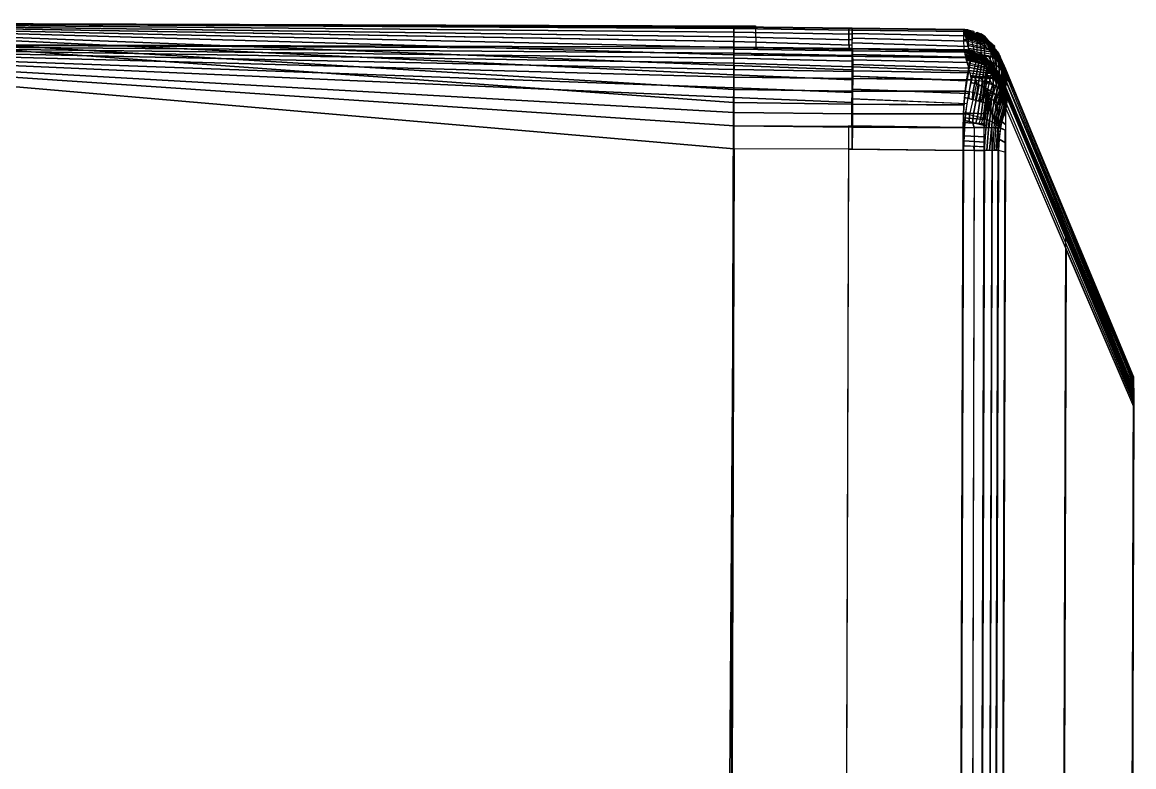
# Model space of a CAD drawing. Extents: x -208 to 220, y -49 to -19.
# Drawn here: x 212.78 to 219.99, y -25.18 to -20.35 of the extents above; entities that cross this region are included whole.
import ezdxf

# ---------------------------------------------------------------- set-up
doc = ezdxf.new("R2010")
doc.units = 0
doc.header["$MEASUREMENT"] = 0
doc.layers.add('IGES level 0', color=253, linetype='Continuous')

msp = doc.modelspace()

# ---------------------------------------------------------------- linework, layer by layer
for points in [[(210.166, -20.3531, 3.4834), (217.536, -20.3763, 3.4859), (217.5385, -20.5172, -5.413), (209.4755, -20.4919, -5.4157)], [(217.3952, -20.8746, 3.7777), (210.166, -20.3531, 3.4834), (210.1362, -29.8519, 3.6338), (217.3689, -29.2259, 3.926)], [(217.3952, -20.8746, 3.7777), (217.396, -20.7905, 3.7509), (210.166, -20.3531, 3.4834), (217.3952, -20.8746, 3.7777)], [(217.3955, -20.7905, 3.7509), (217.3958, -20.6938, 3.703), (210.166, -20.3531, 3.4834), (217.396, -20.7905, 3.7509)], [(217.3958, -20.6938, 3.703), (217.396, -20.6331, 3.6614), (210.166, -20.3531, 3.4834), (217.3958, -20.6938, 3.703)], [(217.396, -20.6331, 3.6614), (217.3966, -20.5643, 3.5998), (210.166, -20.3531, 3.4834), (217.396, -20.6331, 3.6614)], [(217.3962, -20.5642, 3.5998), (217.3964, -20.5165, 3.5447), (210.166, -20.3531, 3.4834), (217.3962, -20.5642, 3.5998)], [(217.3964, -20.5165, 3.5447), (217.3965, -20.4777, 3.4883), (210.166, -20.3531, 3.4834), (217.3964, -20.5165, 3.5447)], [(217.3965, -20.4777, 3.4883), (217.3981, -20.4481, 3.4344), (210.166, -20.3531, 3.4834), (217.3879, -20.4776, 3.4883)], [(217.3967, -20.4481, 3.4344), (217.3968, -20.4175, 3.3608), (210.166, -20.3531, 3.4834), (217.3967, -20.4481, 3.4344)], [(217.3968, -20.4175, 3.3608), (217.3969, -20.3945, 3.2751), (210.166, -20.3531, 3.4834), (217.3968, -20.4175, 3.3608)], [(217.3969, -20.3945, 3.2752), (217.3969, -20.3842, 3.1987), (210.166, -20.3531, 3.4834), (217.3969, -20.3945, 3.2751)], [(217.3969, -20.3842, 3.1987), (217.397, -20.3825, 3.1407), (210.166, -20.3531, 3.4834), (217.3969, -20.3842, 3.1987)], [(218.165, -20.4312, 3.3668), (218.1645, -20.4037, 3.2688), (217.3969, -20.3945, 3.2751), (217.3968, -20.4175, 3.3608)], [(218.164, -20.3934, 3.1923), (218.1636, -20.3917, 3.1343), (217.397, -20.3825, 3.1407), (217.3969, -20.3842, 3.1987)], [(218.1645, -20.4037, 3.2688), (218.164, -20.3934, 3.1923), (217.3969, -20.3842, 3.1987), (217.3969, -20.3945, 3.2751)], [(218.8989, -20.4419, 3.3653), (218.8906, -20.4129, 3.264), (218.1635, -20.4037, 3.2686), (218.1634, -20.4268, 3.3543)], [(218.8874, -20.4022, 3.187), (218.8865, -20.4004, 3.1278), (218.1636, -20.3917, 3.1342), (218.1635, -20.3934, 3.1922)], [(218.8906, -20.4129, 3.264), (218.8874, -20.4022, 3.187), (218.1635, -20.3934, 3.1922), (218.1635, -20.4037, 3.2686)], [(219.0232, -20.4431, 3.1556), (218.8865, -20.4004, 3.1278), (219.0229, -20.4429, 3.1291), (219.0232, -20.4431, 3.1556)], [(218.8865, -20.4004, 3.1278), (218.9006, -20.4048, 3.1279), (218.8964, -20.4007, 3.1284), (218.8865, -20.4004, 3.1278)], [(218.9172, -20.4027, 3.1284), (218.8865, -20.4004, 3.1278), (218.8876, -20.4652, -0.9629), (218.9183, -20.4674, -0.9629)], [(218.8871, -20.4016, 3.1671), (218.8868, -20.4011, 3.1505), (219.0238, -20.4444, 3.1791), (219.0246, -20.4463, 3.1975)], [(218.8884, -20.4057, 3.2119), (218.8874, -20.4022, 3.187), (219.0255, -20.4483, 3.2159), (219.0269, -20.4516, 3.2356)], [(218.8906, -20.4129, 3.264), (218.8896, -20.4096, 3.24), (219.0283, -20.4552, 3.2537), (219.0297, -20.4591, 3.2719)], [(218.8935, -20.4228, 3.3061), (218.8915, -20.4158, 3.2762), (219.0317, -20.464, 3.2904), (219.0337, -20.47, 3.3112)], [(218.9006, -20.4048, 3.1279), (218.9087, -20.4073, 3.128), (218.9075, -20.4015, 3.1284), (218.8964, -20.4007, 3.1284)], [(218.9087, -20.4073, 3.128), (218.917, -20.4098, 3.1281), (218.9172, -20.4027, 3.1284), (218.9075, -20.4015, 3.1284)], [(218.9385, -20.471, -0.9628), (218.9183, -20.4674, -0.9629), (218.9172, -20.4027, 3.1284), (218.9542, -20.4106, 3.1286)], [(218.1653, -20.5299, 3.5437), (218.1653, -20.5018, 3.5051), (217.3965, -20.4777, 3.4883), (217.3964, -20.5165, 3.5447)], [(218.1653, -20.5018, 3.5051), (218.1652, -20.4669, 3.4469), (217.3967, -20.4481, 3.4344), (217.3965, -20.4777, 3.4883)], [(218.1652, -20.4669, 3.4469), (218.165, -20.4312, 3.3668), (217.3968, -20.4175, 3.3608), (217.3967, -20.4481, 3.4344)], [(218.9249, -20.5399, 3.5385), (218.9171, -20.5104, 3.4982), (218.1632, -20.4869, 3.4818), (218.163, -20.5258, 3.5382)], [(218.9171, -20.5104, 3.4982), (218.9081, -20.4759, 3.4407), (218.1633, -20.4573, 3.4279), (218.1632, -20.4869, 3.4818)], [(218.9079, -20.4758, 3.4408), (218.8989, -20.4419, 3.3653), (218.1634, -20.4268, 3.3543), (218.1633, -20.4573, 3.4279)], [(218.9184, -20.4674, -0.9629), (218.8877, -20.4652, -0.9629), (218.8889, -20.5299, -5.0536), (218.9195, -20.5322, -5.0541)], [(218.8956, -20.4306, 3.3255), (218.8941, -20.4249, 3.306), (219.0339, -20.4701, 3.3112), (219.0362, -20.4762, 3.3295)], [(218.9317, -20.4427, 3.3595), (218.8956, -20.4306, 3.3255), (218.9152, -20.4423, 3.3624), (218.9317, -20.4427, 3.3595)], [(218.8989, -20.4419, 3.3653), (218.8956, -20.4306, 3.3255), (218.9152, -20.4423, 3.3624), (218.8989, -20.4419, 3.3653)], [(218.9002, -20.4472, 3.3786), (218.8989, -20.4423, 3.3662), (219.0363, -20.4762, 3.3294), (219.0387, -20.4821, 3.3449)], [(219.0409, -20.4881, 3.36), (219.0384, -20.482, 3.3449), (218.9002, -20.4472, 3.3786), (218.9022, -20.4544, 3.396)], [(219.0442, -20.4974, 3.3809), (219.0407, -20.4881, 3.36), (218.9022, -20.4544, 3.396), (218.9045, -20.4629, 3.4153)], [(218.9079, -20.4758, 3.4408), (218.9045, -20.4629, 3.4153), (219.0442, -20.4974, 3.3809), (219.0492, -20.5108, 3.4077)], [(219.053, -20.521, 3.426), (219.0492, -20.5108, 3.4077), (218.9079, -20.4758, 3.4408), (218.9118, -20.4904, 3.4664)], [(218.9566, -20.5401, -5.054), (218.9195, -20.5322, -5.0541), (218.9184, -20.4674, -0.9629), (218.9385, -20.471, -0.9628)], [(218.9761, -20.4506, 3.3491), (218.9582, -20.457, 3.3503), (218.9214, -20.4479, 3.3602), (218.9317, -20.4427, 3.3595)], [(218.9463, -20.447, 3.3269), (218.928, -20.441, 3.3264), (218.9761, -20.4506, 3.3491), (218.9875, -20.454, 3.3459)], [(218.9659, -20.4534, 3.3275), (218.9463, -20.447, 3.3269), (218.9875, -20.454, 3.3459), (219.0001, -20.4585, 3.3422)], [(218.987, -20.4641, 3.3426), (219.0001, -20.4585, 3.3422), (218.9875, -20.454, 3.3459), (218.9732, -20.4607, 3.3463)], [(218.9942, -20.4904, -0.9625), (218.9748, -20.482, -0.9626), (218.9736, -20.4172, 3.1287), (218.9995, -20.4289, 3.1289)], [(219.0018, -20.5584, -5.0537), (218.976, -20.5467, -5.0539), (218.9749, -20.482, -0.9626), (218.9943, -20.4904, -0.9625)], [(219.0205, -20.4676, 3.3353), (219.0023, -20.4652, 3.3285), (218.9868, -20.4601, 3.3281), (219.0113, -20.4632, 3.3385)], [(219.0229, -20.4428, 3.1285), (218.9995, -20.4289, 3.1289), (218.9942, -20.4904, -0.9625), (219.0241, -20.5076, -0.9621)], [(219.0113, -20.4632, 3.3385), (219.0205, -20.4676, 3.3353), (219.0123, -20.4703, 3.3358), (218.9999, -20.4673, 3.3391)], [(219.0205, -20.4676, 3.3353), (219.0362, -20.4762, 3.3295), (219.0023, -20.4652, 3.3285), (219.0205, -20.4676, 3.3353)], [(219.0123, -20.4703, 3.3358), (219.0205, -20.4676, 3.3353), (219.0362, -20.4762, 3.3295), (219.0123, -20.4703, 3.3358)], [(219.1145, -20.5545, 3.1478), (219.1138, -20.5531, 3.1309), (219.0229, -20.4429, 3.1291), (219.0232, -20.4431, 3.1556)], [(219.066, -20.543, -0.9615), (219.0241, -20.5076, -0.9622), (219.0229, -20.4429, 3.1291), (219.0552, -20.4814, 3.1193)], [(219.0238, -20.4444, 3.1791), (219.0232, -20.4431, 3.1556), (219.1145, -20.5545, 3.1478), (219.1154, -20.5563, 3.1693)], [(219.1165, -20.5584, 3.1952), (219.1154, -20.5563, 3.1693), (219.0238, -20.4444, 3.1791), (219.0255, -20.4483, 3.2159)], [(219.0267, -20.4515, 3.2356), (219.0255, -20.4483, 3.2159), (219.1165, -20.5584, 3.1952), (219.117, -20.5594, 3.2077)], [(219.119, -20.5639, 3.2235), (219.117, -20.5594, 3.2077), (219.0267, -20.4515, 3.2356), (219.0283, -20.4552, 3.2537)], [(219.0297, -20.4591, 3.2719), (219.0281, -20.4549, 3.2537), (219.119, -20.5639, 3.2235), (219.1206, -20.5675, 3.2364)], [(219.1224, -20.5715, 3.2508), (219.1206, -20.5675, 3.2364), (219.0297, -20.4591, 3.2719), (219.0316, -20.4639, 3.2905)], [(219.0339, -20.4701, 3.3112), (219.0316, -20.4639, 3.2905), (219.1224, -20.5715, 3.2508), (219.1238, -20.5748, 3.2624)], [(219.1257, -20.5788, 3.2758), (219.1238, -20.5748, 3.2624), (219.0339, -20.4701, 3.3112), (219.0362, -20.4762, 3.3295)], [(219.1279, -20.5841, 3.2873), (219.1255, -20.5786, 3.2759), (219.0363, -20.4762, 3.3294), (219.0387, -20.4821, 3.3449)], [(219.1302, -20.5893, 3.2976), (219.1279, -20.5841, 3.2873), (219.0387, -20.4821, 3.3449), (219.0409, -20.4881, 3.36)], [(219.0906, -20.5103, 3.1302), (219.0552, -20.4814, 3.1193), (219.066, -20.543, -0.9616), (219.0918, -20.5751, -0.9611)], [(209.3098, -29.695, -5.5701), (217.3411, -29.7202, -5.5674), (217.3975, -21.1745, -5.7027), (209.4755, -20.4919, -5.4157)], [(217.3975, -21.1745, -5.7027), (217.3991, -21.0245, -5.689), (209.4755, -20.4919, -5.4157), (217.3975, -21.1745, -5.7027)], [(217.3979, -21.0245, -5.689), (217.3982, -20.9396, -5.6649), (209.4755, -20.4919, -5.4157), (217.3979, -21.0245, -5.689)], [(217.3982, -20.9396, -5.6649), (217.3985, -20.8414, -5.6201), (209.4755, -20.4919, -5.4157), (217.3982, -20.9396, -5.6649)], [(217.3985, -20.8414, -5.6201), (217.3987, -20.7794, -5.5804), (209.4755, -20.4919, -5.4157), (217.3985, -20.8414, -5.6201)], [(217.3987, -20.7794, -5.5804), (217.3989, -20.7087, -5.5211), (209.4755, -20.4919, -5.4157), (217.3987, -20.7794, -5.5804)], [(217.3989, -20.7087, -5.5211), (217.399, -20.6592, -5.4674), (209.4755, -20.4919, -5.4157), (217.3989, -20.7087, -5.5211)], [(217.3996, -20.6592, -5.4674), (217.3991, -20.6186, -5.4124), (209.4755, -20.4919, -5.4157), (217.399, -20.6592, -5.4674)], [(217.3991, -20.6186, -5.4124), (217.3992, -20.5874, -5.3595), (209.4755, -20.4919, -5.4157), (217.3991, -20.6186, -5.4124)], [(217.3992, -20.5873, -5.3594), (217.3993, -20.5545, -5.2868), (209.4755, -20.4919, -5.4157), (217.3992, -20.5874, -5.3595)], [(217.3993, -20.5545, -5.2868), (217.3993, -20.5287, -5.2019), (209.4755, -20.4919, -5.4157), (217.3993, -20.5545, -5.2868)], [(217.3993, -20.5287, -5.2019), (217.3993, -20.516, -5.1258), (209.4755, -20.4919, -5.4157), (217.3993, -20.516, -5.1258)], [(218.1652, -20.5735, 3.5935), (218.1653, -20.5299, 3.5437), (217.3964, -20.5165, 3.5447), (217.3962, -20.5642, 3.5998)], [(217.3992, -20.5873, -5.3594), (217.3993, -20.5545, -5.2868), (218.1675, -20.5683, -5.2919), (218.1678, -20.6065, -5.3708)], [(217.3993, -20.516, -5.1258), (217.3993, -20.5125, -5.0679), (218.1659, -20.5215, -5.0608), (218.1664, -20.525, -5.1188)], [(217.3993, -20.5287, -5.2019), (217.3993, -20.516, -5.1258), (218.1664, -20.525, -5.1188), (218.167, -20.5377, -5.1948)], [(217.3993, -20.5545, -5.2868), (217.3993, -20.5287, -5.2019), (218.167, -20.5377, -5.1948), (218.1675, -20.5683, -5.2919)], [(218.934, -20.5828, 3.5872), (218.9249, -20.5399, 3.5385), (218.163, -20.5258, 3.5382), (218.1628, -20.5735, 3.5933)], [(218.1659, -20.525, -5.1186), (218.1659, -20.5215, -5.0607), (218.8889, -20.5299, -5.0536), (218.8898, -20.5336, -5.1128)], [(218.1659, -20.5377, -5.1947), (218.1659, -20.525, -5.1186), (218.8898, -20.5336, -5.1128), (218.8931, -20.5468, -5.1894)], [(218.1659, -20.5635, -5.2796), (218.1659, -20.5377, -5.1947), (218.8931, -20.5468, -5.1894), (218.9014, -20.579, -5.2896)], [(219.0256, -20.5735, -5.08), (219.0253, -20.5724, -5.0535), (218.8889, -20.5299, -5.0536), (219.0256, -20.5735, -5.08)], [(218.8889, -20.5299, -5.0536), (218.8988, -20.5303, -5.0542), (218.903, -20.5343, -5.0536), (218.8889, -20.5299, -5.0536)], [(219.027, -20.5781, -5.1217), (219.0262, -20.5755, -5.1034), (218.8892, -20.5314, -5.0763), (218.8895, -20.5324, -5.0928)], [(219.0293, -20.5846, -5.1596), (219.0279, -20.5806, -5.1401), (218.8898, -20.5336, -5.1128), (218.8908, -20.5379, -5.1375)], [(219.0322, -20.5931, -5.1957), (219.0307, -20.5887, -5.1776), (218.8921, -20.5427, -5.1655), (218.8931, -20.5468, -5.1894)], [(219.0361, -20.6053, -5.2346), (219.0341, -20.5987, -5.2141), (218.8939, -20.55, -5.2014), (218.8959, -20.558, -5.2311)], [(218.8988, -20.5303, -5.0542), (218.9099, -20.5311, -5.0542), (218.911, -20.5368, -5.0536), (218.903, -20.5343, -5.0536)], [(218.9099, -20.5311, -5.0542), (218.9195, -20.5322, -5.0541), (218.9193, -20.5394, -5.0536), (218.911, -20.5368, -5.0536)], [(218.9153, -20.5037, 3.4881), (218.9118, -20.4904, 3.4664), (219.053, -20.521, 3.4261), (219.0572, -20.5325, 3.445)], [(218.9153, -20.5037, 3.4881), (219.0572, -20.5325, 3.445), (219.0622, -20.546, 3.4655), (218.9207, -20.5237, 3.5172)], [(219.0622, -20.546, 3.4655), (219.0672, -20.5595, 3.484), (218.9249, -20.5399, 3.5385), (218.9207, -20.5237, 3.5172)], [(219.072, -20.5725, 3.5005), (219.0737, -20.5772, 3.5062), (218.9306, -20.5614, 3.5641), (218.929, -20.5555, 3.5573)], [(219.0241, -20.5076, -0.9623), (218.9943, -20.4904, -0.9625), (219.0018, -20.5584, -5.0537), (219.0253, -20.5724, -5.0529)], [(219.0575, -20.6106, -5.0424), (219.0253, -20.5724, -5.0535), (219.0241, -20.5076, -0.9622), (219.066, -20.543, -0.9617)], [(219.134, -20.5982, 3.3152), (219.1302, -20.5893, 3.2976), (219.0407, -20.4881, 3.36), (219.0442, -20.4974, 3.3809)], [(219.0492, -20.5108, 3.4077), (219.0442, -20.4974, 3.3809), (219.134, -20.5982, 3.3152), (219.137, -20.6051, 3.3288)], [(219.1398, -20.6114, 3.3413), (219.137, -20.6051, 3.3288), (219.0492, -20.5108, 3.4077), (219.053, -20.5209, 3.426)], [(219.1446, -20.6226, 3.3575), (219.1398, -20.6114, 3.3413), (219.053, -20.5209, 3.426), (219.0572, -20.5325, 3.445)], [(219.0918, -20.5751, -0.9611), (219.066, -20.543, -0.9616), (219.0575, -20.6106, -5.0424), (219.093, -20.6399, -5.0524)], [(219.1537, -20.6435, 3.3856), (219.1495, -20.6338, 3.3725), (219.0627, -20.5461, 3.4653), (219.0674, -20.5595, 3.4839)], [(219.115, -20.6179, -0.9604), (219.9911, -22.6919, -0.9273), (219.9904, -22.6539, 1.4683), (219.1138, -20.5531, 3.1309)], [(219.9904, -22.6539, 1.4683), (219.9904, -22.6575, 1.5074), (219.117, -20.5594, 3.2077), (219.1138, -20.5531, 3.1309)], [(219.9904, -22.6575, 1.5074), (219.9903, -22.667, 1.5345), (219.1255, -20.5786, 3.2759), (219.117, -20.5594, 3.2077)], [(218.1647, -20.663, 3.6704), (218.1652, -20.5735, 3.5935), (217.3966, -20.5643, 3.5998), (217.396, -20.6331, 3.6614)], [(217.399, -20.6592, -5.4674), (217.3991, -20.6186, -5.4124), (218.1679, -20.6433, -5.4279), (218.1679, -20.6726, -5.4656)], [(217.3991, -20.6186, -5.4124), (217.3992, -20.5873, -5.3594), (218.1678, -20.6065, -5.3709), (218.1679, -20.6433, -5.4279)], [(218.9164, -20.6703, 3.6628), (218.934, -20.5828, 3.5872), (218.1632, -20.5735, 3.5933), (218.1626, -20.6423, 3.6549)], [(218.1656, -20.6682, -5.4602), (218.1657, -20.6277, -5.4051), (218.9197, -20.6516, -5.4204), (218.9275, -20.6824, -5.4596)], [(218.1657, -20.6277, -5.4051), (218.1658, -20.5963, -5.3522), (218.9107, -20.6153, -5.364), (218.9197, -20.6516, -5.4204)], [(218.1658, -20.5963, -5.3522), (218.1659, -20.5635, -5.2796), (218.9014, -20.579, -5.2896), (218.9105, -20.6152, -5.364)], [(219.0387, -20.6121, -5.2527), (219.0364, -20.6054, -5.2346), (218.8965, -20.5601, -5.2309), (218.8981, -20.5663, -5.2503)], [(218.8976, -20.8001, 3.7348), (218.9234, -20.8044, 3.7347), (218.9682, -20.6087, 3.6081), (218.932, -20.5987, 3.6031)], [(218.9342, -20.5796, -5.2838), (218.9177, -20.5793, -5.2867), (218.8981, -20.5663, -5.2503), (218.9342, -20.5796, -5.2838)], [(218.9014, -20.579, -5.2896), (218.9177, -20.5793, -5.2867), (218.8981, -20.5663, -5.2503), (218.9014, -20.579, -5.2896)], [(219.0412, -20.6184, -5.2679), (219.0388, -20.6121, -5.2526), (218.9013, -20.5794, -5.2906), (218.9027, -20.5846, -5.3028)], [(218.9047, -20.5924, -5.32), (218.9027, -20.5846, -5.3028), (219.0409, -20.6184, -5.2679), (219.0434, -20.625, -5.2828)], [(218.907, -20.6016, -5.339), (218.9047, -20.5924, -5.32), (219.0432, -20.6249, -5.2828), (219.0467, -20.6349, -5.3034)], [(219.0517, -20.6491, -5.3298), (219.0467, -20.6349, -5.3034), (218.907, -20.6016, -5.339), (218.9105, -20.6152, -5.364)], [(218.9144, -20.6306, -5.3891), (218.9105, -20.6152, -5.364), (219.0517, -20.6491, -5.3298), (219.0555, -20.6599, -5.3478)], [(219.0598, -20.672, -5.3664), (219.0555, -20.6599, -5.3478), (218.9144, -20.6306, -5.3891), (218.9179, -20.6446, -5.4104)], [(218.9682, -20.6087, 3.6081), (218.9865, -20.6154, 3.609), (218.9477, -20.8096, 3.7324), (218.9234, -20.8044, 3.7347)], [(218.9342, -20.5796, -5.2838), (218.9239, -20.5847, -5.2843), (218.9607, -20.5935, -5.2742), (218.9786, -20.5871, -5.2732)], [(218.99, -20.5904, -5.2699), (218.9786, -20.5871, -5.2732), (218.9304, -20.5769, -5.2508), (218.9487, -20.5828, -5.2511)], [(218.9306, -20.5614, 3.5641), (219.0737, -20.5772, 3.5062), (218.9321, -20.5672, 3.5706), (218.9306, -20.5614, 3.5641)], [(218.9684, -20.5849, 3.5852), (218.9341, -20.5827, 3.5871), (218.932, -20.5987, 3.6031), (218.9682, -20.6087, 3.6081)], [(218.9341, -20.5827, 3.5871), (218.9321, -20.5672, 3.5706), (218.9501, -20.5645, 3.5661), (218.9684, -20.5849, 3.5852)], [(218.9865, -20.6154, 3.609), (219.0047, -20.6231, 3.6087), (218.9741, -20.8164, 3.7271), (218.9477, -20.8096, 3.7324)], [(219.0025, -20.5948, -5.2659), (218.99, -20.5904, -5.2699), (218.9487, -20.5828, -5.2511), (218.9684, -20.5892, -5.2515)], [(218.9501, -20.5645, 3.5661), (218.9867, -20.5621, 3.554), (219.0112, -20.5926, 3.578), (218.9684, -20.5849, 3.5852)], [(219.0112, -20.5926, 3.578), (218.9684, -20.5849, 3.5852), (218.9682, -20.6087, 3.6081), (219.0047, -20.6231, 3.6087)], [(219.0047, -20.6231, 3.6087), (219.0227, -20.6319, 3.6073), (218.9975, -20.8234, 3.7198), (218.9741, -20.8164, 3.7271)], [(218.9756, -20.5971, -5.2701), (218.99, -20.5904, -5.2699), (219.0025, -20.5948, -5.2659), (218.9895, -20.6004, -5.2662)], [(218.9867, -20.5621, 3.554), (219.023, -20.5644, 3.5377), (219.0407, -20.6039, 3.5672), (219.0112, -20.5926, 3.578)], [(219.0138, -20.5994, -5.2621), (218.9893, -20.596, -5.2518), (219.0048, -20.601, -5.2521), (219.023, -20.6036, -5.2588)], [(219.0227, -20.6319, 3.6073), (219.0373, -20.6399, 3.6052), (219.0128, -20.8287, 3.7135), (218.9975, -20.8234, 3.7198)], [(219.0024, -20.6035, -5.2627), (219.0148, -20.6064, -5.2593), (219.023, -20.6036, -5.2588), (219.0138, -20.5994, -5.2621)], [(219.0047, -20.6231, 3.6087), (219.0112, -20.5926, 3.578), (219.0811, -20.6194, 3.5523), (219.0737, -20.6642, 3.5955)], [(219.0112, -20.5926, 3.578), (219.0407, -20.6039, 3.5672), (219.0227, -20.6319, 3.6073), (219.0047, -20.6231, 3.6087)], [(219.023, -20.6036, -5.2588), (219.0048, -20.601, -5.2521), (219.0387, -20.6121, -5.2527), (219.023, -20.6036, -5.2588)], [(219.0148, -20.6064, -5.2593), (219.0387, -20.6121, -5.2527), (219.023, -20.6036, -5.2588), (219.0148, -20.6064, -5.2593)], [(219.023, -20.5644, 3.5377), (219.0472, -20.5689, 3.5241), (219.0702, -20.6152, 3.5564), (219.0407, -20.6039, 3.5672)], [(219.0256, -20.5735, -5.08), (219.0253, -20.5724, -5.0535), (219.1162, -20.6826, -5.0517), (219.1169, -20.6846, -5.0686)], [(219.1178, -20.687, -5.09), (219.1169, -20.6846, -5.0686), (219.0256, -20.5735, -5.08), (219.0262, -20.5755, -5.1034)], [(219.0279, -20.5806, -5.1401), (219.0262, -20.5755, -5.1034), (219.1178, -20.687, -5.09), (219.1189, -20.69, -5.1159)], [(219.1194, -20.6914, -5.1283), (219.1189, -20.69, -5.1159), (219.0279, -20.5806, -5.1401), (219.0292, -20.5844, -5.1597)], [(219.0307, -20.5887, -5.1776), (219.0292, -20.5844, -5.1597), (219.1194, -20.6914, -5.1283), (219.1214, -20.6963, -5.1439)], [(219.123, -20.7004, -5.1567), (219.1214, -20.6963, -5.1439), (219.0305, -20.5884, -5.1777), (219.0322, -20.5931, -5.1957)], [(219.034, -20.5986, -5.2141), (219.0322, -20.5931, -5.1957), (219.123, -20.7004, -5.1567), (219.1248, -20.7049, -5.171)], [(219.1263, -20.7085, -5.1825), (219.1248, -20.7049, -5.171), (219.034, -20.5986, -5.2141), (219.0364, -20.6054, -5.2346)], [(219.0387, -20.6121, -5.2527), (219.0364, -20.6054, -5.2346), (219.1263, -20.7085, -5.1825), (219.1281, -20.7129, -5.1958)], [(219.0412, -20.6184, -5.2679), (219.0388, -20.6121, -5.2526), (219.128, -20.7127, -5.1959), (219.1304, -20.7186, -5.2071)], [(219.0434, -20.625, -5.2828), (219.0412, -20.6184, -5.2679), (219.1304, -20.7186, -5.2071), (219.1327, -20.7242, -5.2172)], [(219.0467, -20.6349, -5.3034), (219.0432, -20.6249, -5.2828), (219.1327, -20.7242, -5.2172), (219.1365, -20.7335, -5.2345)], [(219.0472, -20.5689, 3.5241), (219.0737, -20.5772, 3.5062), (219.0811, -20.6194, 3.5523), (219.0702, -20.6152, 3.5564)], [(219.1573, -20.6519, 3.3976), (219.1588, -20.6555, 3.4016), (219.0737, -20.5772, 3.5062), (219.072, -20.5725, 3.5005)], [(219.0734, -20.6639, 3.5957), (219.0811, -20.6193, 3.5522), (219.1032, -20.6329, 3.5393), (219.0978, -20.6845, 3.5848)], [(219.1032, -20.6329, 3.5393), (219.0889, -20.5839, 3.4941), (219.0737, -20.5772, 3.5062), (219.0811, -20.6193, 3.5522)], [(219.1032, -20.6329, 3.5393), (219.1223, -20.6476, 3.5251), (219.1055, -20.5934, 3.479), (219.0892, -20.5841, 3.4939)], [(219.1223, -20.6477, 3.5252), (219.1366, -20.6612, 3.512), (219.1204, -20.6042, 3.4633), (219.1055, -20.5934, 3.479)], [(219.1162, -20.6826, -5.0517), (219.9918, -22.7298, -3.3229), (219.9911, -22.6919, -0.9273), (219.115, -20.6179, -0.9604)], [(219.1366, -20.6612, 3.512), (219.1459, -20.6718, 3.5019), (219.1323, -20.6156, 3.4483), (219.1204, -20.6042, 3.4633)], [(219.9903, -22.667, 1.5345), (219.9903, -22.6725, 1.5439), (219.1415, -20.6153, 3.3491), (219.1258, -20.5792, 3.2774)], [(219.1323, -20.6156, 3.4483), (219.1425, -20.6272, 3.4338), (219.1545, -20.6837, 3.4903), (219.1459, -20.6718, 3.5019)], [(219.1418, -20.6159, 3.3486), (219.1588, -20.6555, 3.4016), (219.9905, -22.6831, 1.5558), (219.9903, -22.6725, 1.5439)], [(219.1424, -20.627, 3.4336), (219.151, -20.6398, 3.419), (219.1617, -20.6947, 3.4797), (219.1545, -20.6837, 3.4903)], [(218.1637, -20.7997, 3.7446), (218.1643, -20.7259, 3.7099), (217.3958, -20.6938, 3.703), (217.3955, -20.7905, 3.7509)], [(218.1643, -20.7259, 3.7099), (218.1647, -20.663, 3.6704), (217.396, -20.6331, 3.6614), (217.3958, -20.6938, 3.703)], [(217.3989, -20.7087, -5.5211), (217.399, -20.6592, -5.4674), (218.1679, -20.6726, -5.4656), (218.1678, -20.7177, -5.514)], [(218.8976, -20.8001, 3.7348), (218.9064, -20.7321, 3.7019), (218.1624, -20.7031, 3.6965), (218.1621, -20.7997, 3.7444)], [(218.906, -20.7341, 3.7031), (218.9164, -20.6703, 3.6628), (218.1626, -20.6423, 3.6549), (218.1624, -20.7031, 3.6965)], [(218.1655, -20.7177, -5.5138), (218.1656, -20.6682, -5.4602), (218.9275, -20.6824, -5.4596), (218.9366, -20.7268, -5.507)], [(218.9232, -20.6655, -5.4389), (219.0648, -20.6862, -5.3864), (219.0598, -20.672, -5.3664), (218.9179, -20.6446, -5.4104)], [(218.9232, -20.6655, -5.4389), (218.9275, -20.6824, -5.4596), (219.0697, -20.7002, -5.4045), (219.0648, -20.6862, -5.3864)], [(218.9316, -20.6985, -5.478), (218.9332, -20.7047, -5.4846), (219.0762, -20.7187, -5.4261), (219.0745, -20.7138, -5.4205)], [(219.0373, -20.6399, 3.6052), (219.0475, -20.6461, 3.6032), (219.0241, -20.8329, 3.7081), (219.0128, -20.8287, 3.7135)], [(219.074, -20.6644, 3.5954), (219.0978, -20.6845, 3.5848), (219.0503, -20.844, 3.6923), (219.0352, -20.8357, 3.7015)], [(219.0407, -20.7007, 3.6338), (219.0598, -20.7108, 3.6333), (219.0526, -20.7402, 3.6531), (219.0361, -20.7374, 3.6545)], [(219.0435, -20.6778, 3.621), (219.0674, -20.6832, 3.6122), (219.0598, -20.7108, 3.6333), (219.0407, -20.7007, 3.6338)], [(219.0452, -20.6642, 3.6133), (219.0705, -20.6729, 3.6035), (219.0674, -20.6832, 3.6122), (219.0435, -20.6778, 3.621)], [(219.0705, -20.6729, 3.6035), (219.0734, -20.6639, 3.5957), (219.0475, -20.6461, 3.6032), (219.0452, -20.6642, 3.6133)], [(219.1395, -20.7409, -5.2479), (219.1365, -20.7335, -5.2345), (219.0467, -20.6349, -5.3034), (219.0517, -20.6491, -5.3298)], [(219.0978, -20.6845, 3.5848), (219.1154, -20.7025, 3.5737), (219.0693, -20.8534, 3.6774), (219.0503, -20.844, 3.6923)], [(219.0555, -20.6599, -5.3477), (219.0517, -20.6491, -5.3298), (219.1395, -20.7409, -5.2479), (219.1423, -20.7475, -5.2602)], [(219.0598, -20.672, -5.3664), (219.0555, -20.6599, -5.3477), (219.1423, -20.7475, -5.2602), (219.1471, -20.7593, -5.276)], [(219.0734, -20.6639, 3.5957), (219.0563, -20.725, 3.6429), (219.0591, -20.7302, 3.6361), (219.0734, -20.6639, 3.5957)], [(219.0699, -20.7003, -5.4044), (219.0652, -20.6863, -5.3862), (219.152, -20.771, -5.2907), (219.1562, -20.7811, -5.3034)], [(219.1154, -20.7025, 3.5737), (219.1313, -20.722, 3.5603), (219.0842, -20.862, 3.663), (219.0693, -20.8534, 3.6774)], [(219.1032, -20.6331, 3.5394), (219.1223, -20.6476, 3.5251), (219.1154, -20.7025, 3.5737), (219.0978, -20.6845, 3.5848)], [(219.1223, -20.6476, 3.5251), (219.1366, -20.6612, 3.512), (219.1313, -20.722, 3.5603), (219.1154, -20.7025, 3.5737)], [(219.1162, -20.6826, -5.0517), (219.1194, -20.6914, -5.1283), (219.9918, -22.7346, -3.3619), (219.9918, -22.7298, -3.3229)], [(219.1194, -20.6914, -5.1283), (219.128, -20.7127, -5.1959), (219.9918, -22.745, -3.3888), (219.9918, -22.7346, -3.3619)], [(219.1366, -20.6612, 3.512), (219.1459, -20.6718, 3.5019), (219.1402, -20.735, 3.5507), (219.1313, -20.722, 3.5603)], [(219.1459, -20.6718, 3.5019), (219.1545, -20.6837, 3.4903), (219.1479, -20.7482, 3.5404), (219.1402, -20.735, 3.5507)], [(219.1545, -20.6837, 3.4903), (219.1617, -20.6947, 3.4797), (219.1539, -20.7603, 3.5304), (219.1479, -20.7482, 3.5404)], [(219.151, -20.6398, 3.419), (219.1555, -20.6481, 3.4096), (219.166, -20.7029, 3.4718), (219.1617, -20.6947, 3.4797)], [(219.1617, -20.6947, 3.4797), (219.166, -20.7028, 3.4719), (219.1571, -20.7674, 3.5238), (219.1539, -20.7603, 3.5304)], [(219.1555, -20.6481, 3.4096), (219.1588, -20.6555, 3.4017), (219.1698, -20.7111, 3.4639), (219.166, -20.7028, 3.4719)], [(219.166, -20.7028, 3.4719), (219.1698, -20.7111, 3.4639), (219.1584, -20.7712, 3.5211), (219.1571, -20.7674, 3.5238)], [(219.9902, -22.7038, 1.5725), (219.9901, -22.7269, 1.5819), (219.1699, -20.7109, 3.4637), (219.1673, -20.6832, 3.4335)], [(217.3987, -20.7794, -5.5804), (217.3992, -20.7087, -5.5211), (218.1678, -20.7177, -5.514), (218.1674, -20.8096, -5.588)], [(218.1653, -20.7884, -5.5732), (218.1658, -20.7177, -5.5138), (218.9366, -20.7268, -5.507), (218.9191, -20.8166, -5.5798)], [(218.9346, -20.7432, -5.5224), (218.9708, -20.7534, -5.527), (218.9261, -20.9529, -5.6474), (218.9003, -20.9486, -5.6476)], [(218.9261, -20.9529, -5.6474), (218.9504, -20.9581, -5.6449), (218.9891, -20.76, -5.5277), (218.9708, -20.7534, -5.527)], [(218.9332, -20.7047, -5.4846), (218.9347, -20.7107, -5.4909), (219.0762, -20.7187, -5.4261), (218.9332, -20.7047, -5.4846)], [(218.9708, -20.7534, -5.527), (218.9346, -20.7432, -5.5224), (218.9367, -20.7267, -5.5069), (218.9711, -20.7288, -5.5049)], [(218.9711, -20.7288, -5.5049), (218.9527, -20.7078, -5.4865), (218.9347, -20.7107, -5.4909), (218.9367, -20.7267, -5.5069)], [(218.9504, -20.9581, -5.6449), (218.9768, -20.9647, -5.6393), (219.0074, -20.7678, -5.5272), (218.9891, -20.76, -5.5277)], [(218.9711, -20.7288, -5.5049), (219.0139, -20.7363, -5.4974), (218.9893, -20.705, -5.4744), (218.9527, -20.7078, -5.4865)], [(219.0074, -20.7678, -5.5272), (218.9708, -20.7534, -5.527), (218.9711, -20.7288, -5.5049), (219.0139, -20.7363, -5.4974)], [(218.9768, -20.9647, -5.6393), (219.0002, -20.9715, -5.6318), (219.0254, -20.7765, -5.5255), (219.0074, -20.7678, -5.5272)], [(219.0139, -20.7363, -5.4974), (219.0433, -20.7472, -5.4862), (219.0256, -20.7069, -5.458), (218.9893, -20.705, -5.4744)], [(219.0002, -20.9715, -5.6318), (219.0155, -20.9766, -5.6254), (219.0399, -20.7844, -5.5231), (219.0254, -20.7765, -5.5255)], [(219.0763, -20.8084, -5.5127), (219.0837, -20.7623, -5.4709), (219.0139, -20.7363, -5.4974), (219.0074, -20.7678, -5.5272)], [(219.0074, -20.7678, -5.5272), (219.0254, -20.7765, -5.5255), (219.0433, -20.7472, -5.4862), (219.0139, -20.7363, -5.4974)], [(219.0361, -20.7374, 3.6545), (219.0526, -20.7402, 3.6531), (219.035, -20.8373, 3.7021), (219.0241, -20.8329, 3.7081)], [(219.0433, -20.7472, -5.4862), (219.0728, -20.7582, -5.475), (219.0497, -20.7109, -5.4443), (219.0256, -20.7069, -5.458)], [(219.0728, -20.7582, -5.475), (219.0837, -20.7623, -5.4709), (219.0763, -20.7187, -5.4261), (219.0497, -20.7109, -5.4443)], [(219.0745, -20.7138, -5.4205), (219.0762, -20.7187, -5.4261), (219.1613, -20.7936, -5.319), (219.1598, -20.7899, -5.3152)], [(219.1004, -20.8284, -5.5012), (219.1058, -20.7754, -5.4574), (219.0837, -20.7621, -5.4708), (219.076, -20.8082, -5.5128)], [(219.0837, -20.7621, -5.4708), (219.0763, -20.7187, -5.4261), (219.0914, -20.725, -5.4138), (219.1058, -20.7754, -5.4574)], [(219.1313, -20.722, 3.5603), (219.1402, -20.735, 3.5507), (219.0971, -20.8704, 3.648), (219.0842, -20.862, 3.663)], [(219.0917, -20.7251, -5.4136), (219.1081, -20.7339, -5.3984), (219.1249, -20.7896, -5.4428), (219.1058, -20.7754, -5.4574)], [(219.1402, -20.735, 3.5507), (219.1479, -20.7482, 3.5404), (219.1089, -20.8794, 3.6312), (219.0971, -20.8704, 3.648)], [(219.1004, -20.8284, -5.5012), (219.118, -20.846, -5.4896), (219.1249, -20.7896, -5.4428), (219.1058, -20.7755, -5.4575)], [(219.1081, -20.7339, -5.3984), (219.1229, -20.7443, -5.3824), (219.1391, -20.8028, -5.4293), (219.1248, -20.7897, -5.4429)], [(219.1479, -20.7482, 3.5404), (219.1539, -20.7603, 3.5304), (219.1168, -20.8861, 3.6163), (219.1089, -20.8794, 3.6312)], [(219.1229, -20.7443, -5.3824), (219.1348, -20.7552, -5.367), (219.1484, -20.813, -5.4188), (219.1391, -20.8028, -5.4293)], [(219.1282, -20.7133, -5.1974), (219.144, -20.7517, -5.2679), (219.9918, -22.7508, -3.398), (219.9918, -22.745, -3.3888)], [(219.5517, -21.7163, 2.6068), (219.1585, -20.7714, 3.5209), (219.1286, -29.4825, 3.667), (219.5301, -28.5787, 2.7154)], [(219.1484, -20.813, -5.4188), (219.157, -20.8246, -5.4068), (219.145, -20.7663, -5.3521), (219.1348, -20.7552, -5.367)], [(219.9918, -22.7508, -3.398), (219.992, -22.7617, -3.4095), (219.1613, -20.7936, -5.319), (219.1442, -20.7524, -5.2673)], [(219.157, -20.8246, -5.4068), (219.1642, -20.8352, -5.3959), (219.1535, -20.7784, -5.3369), (219.145, -20.7661, -5.352)], [(219.1482, -20.7796, 3.5436), (219.1524, -20.7866, 3.5352), (219.1584, -20.7712, 3.5211), (219.1539, -20.7603, 3.5304)], [(219.1585, -20.7714, 3.5209), (219.1659, -20.7464, 3.4983), (219.1633, -20.7455, 3.4966), (219.1584, -20.7712, 3.5211)], [(219.9901, -22.7443, 1.5857), (219.99, -22.7697, 1.5877), (219.1584, -20.7712, 3.5211), (219.1658, -20.7464, 3.4983)], [(219.1702, -20.7117, 3.463), (219.1659, -20.7464, 3.4983), (219.9901, -22.7443, 1.5857), (219.9901, -22.7269, 1.5819)], [(218.1629, -20.8838, 3.7713), (218.1637, -20.7997, 3.7446), (217.3955, -20.7905, 3.7509), (217.3952, -20.8746, 3.7777)], [(217.3982, -20.9396, -5.6649), (217.3985, -20.8414, -5.6201), (218.167, -20.8737, -5.6255), (218.1664, -20.9486, -5.6579)], [(217.3985, -20.8414, -5.6201), (217.3987, -20.7794, -5.5804), (218.1674, -20.8096, -5.588), (218.167, -20.8737, -5.6255)], [(218.8896, -20.8904, 3.7646), (218.8976, -20.8001, 3.7348), (218.1621, -20.7997, 3.7444), (218.1618, -20.8838, 3.7712)], [(218.1651, -20.8505, -5.6129), (218.1653, -20.7884, -5.5732), (218.9191, -20.8166, -5.5798), (218.9087, -20.8817, -5.6181)], [(219.0239, -20.9475, 3.7331), (219.03, -20.877, 3.716), (218.8934, -20.8412, 3.7502), (218.8867, -20.9413, 3.7752)], [(218.9213, -20.8485, 3.7432), (218.9234, -20.8044, 3.7347), (218.8975, -20.8001, 3.7348), (218.8934, -20.8412, 3.7502)], [(218.9213, -20.8485, 3.7432), (218.9445, -20.8546, 3.7374), (218.9477, -20.8096, 3.7324), (218.9234, -20.8044, 3.7347)], [(218.9445, -20.8546, 3.7374), (218.9641, -20.8597, 3.7325), (218.9741, -20.8164, 3.7271), (218.9477, -20.8096, 3.7324)], [(218.9641, -20.8597, 3.7325), (218.9836, -20.8648, 3.7276), (218.9975, -20.8234, 3.7198), (218.9741, -20.8164, 3.7271)], [(218.9988, -20.8689, 3.7238), (219.0113, -20.8721, 3.7207), (219.0241, -20.8329, 3.7081), (219.0128, -20.8287, 3.7135)], [(219.0113, -20.8721, 3.7207), (219.03, -20.877, 3.716), (219.035, -20.8373, 3.7021), (219.0241, -20.8329, 3.7081)], [(219.0155, -20.9766, -5.6254), (219.0268, -20.9806, -5.6198), (219.0501, -20.7905, -5.5209), (219.0399, -20.7844, -5.5231)], [(219.0209, -21.036, 3.7417), (219.036, -21.0366, 3.7308), (219.0503, -20.844, 3.6923), (219.035, -20.8373, 3.7021)], [(219.036, -21.0366, 3.7308), (219.0528, -21.0369, 3.7164), (219.0693, -20.8534, 3.6774), (219.0503, -20.844, 3.6923)], [(219.0379, -20.9832, -5.6131), (219.053, -20.9912, -5.6036), (219.1004, -20.8284, -5.5012), (219.0767, -20.8087, -5.5125)], [(219.0387, -20.8835, -5.5692), (219.0553, -20.8862, -5.5678), (219.0624, -20.8562, -5.549), (219.0433, -20.8461, -5.5498)], [(219.0433, -20.8461, -5.5498), (219.0624, -20.8562, -5.549), (219.0701, -20.8279, -5.5287), (219.0462, -20.8228, -5.5376)], [(219.0462, -20.8228, -5.5376), (219.0701, -20.8279, -5.5287), (219.0732, -20.8173, -5.5203), (219.0479, -20.809, -5.5305)], [(219.0479, -20.809, -5.5305), (219.0501, -20.7905, -5.5209), (219.076, -20.8082, -5.5128), (219.0732, -20.8173, -5.5203)], [(219.053, -20.9912, -5.6036), (219.072, -21.0001, -5.5885), (219.118, -20.846, -5.4896), (219.1004, -20.8284, -5.5012)], [(219.076, -20.8082, -5.5128), (219.0618, -20.8756, -5.5511), (219.059, -20.8706, -5.558), (219.076, -20.8082, -5.5128)], [(219.072, -21.0001, -5.5885), (219.0869, -21.0082, -5.5738), (219.1339, -20.8651, -5.4756), (219.118, -20.846, -5.4896)], [(219.118, -20.846, -5.4896), (219.1339, -20.8651, -5.4756), (219.1391, -20.8028, -5.4293), (219.1249, -20.7896, -5.4428)], [(219.1342, -20.847, 3.5784), (219.1309, -20.8608, 3.5862), (219.1266, -20.8527, 3.5935), (219.132, -20.8344, 3.581)], [(219.1393, -20.8273, 3.5663), (219.1342, -20.847, 3.5784), (219.132, -20.8344, 3.581), (219.1373, -20.8166, 3.5689)], [(219.1339, -20.8651, -5.4756), (219.1428, -20.8777, -5.4655), (219.1484, -20.813, -5.4188), (219.1391, -20.8028, -5.4293)], [(219.1524, -20.7866, 3.5352), (219.1445, -20.81, 3.5541), (219.1426, -20.7987, 3.5566), (219.1482, -20.7796, 3.5436)], [(219.1428, -20.8777, -5.4655), (219.1505, -20.8906, -5.4548), (219.157, -20.8246, -5.4068), (219.1484, -20.813, -5.4188)], [(219.1505, -20.8906, -5.4548), (219.1565, -20.9024, -5.4445), (219.1642, -20.8352, -5.3959), (219.157, -20.8246, -5.4068)], [(219.1642, -20.8352, -5.3959), (219.1686, -20.8432, -5.3877), (219.158, -20.7865, -5.3273), (219.1535, -20.7784, -5.3369)], [(219.1565, -20.9024, -5.4445), (219.1596, -20.9093, -5.4376), (219.1685, -20.8431, -5.3878), (219.1642, -20.8352, -5.3959)], [(219.1685, -20.8431, -5.3878), (219.1723, -20.8512, -5.3795), (219.1613, -20.7936, -5.3191), (219.158, -20.7865, -5.3273)], [(219.1596, -20.9093, -5.4376), (219.161, -20.913, -5.4348), (219.1723, -20.8511, -5.3795), (219.1685, -20.8431, -5.3878)], [(219.1699, -20.8223, -5.35), (219.1724, -20.851, -5.3794), (219.9916, -22.8064, -3.4342), (219.9917, -22.783, -3.4256)], [(218.1613, -21.0266, 3.7897), (218.1629, -20.8838, 3.7713), (217.3952, -20.8746, 3.7777), (217.3947, -21.0241, 3.7961)], [(218.8847, -21.0353, 3.7837), (218.8896, -20.8896, 3.7644), (218.1618, -20.8838, 3.7712), (218.1613, -21.0266, 3.7897)], [(218.1648, -20.9486, -5.6577), (218.1651, -20.8505, -5.6129), (218.909, -20.8796, -5.6169), (218.9003, -20.9486, -5.6476)], [(219.0268, -20.9806, -5.6198), (219.0377, -20.9848, -5.6137), (219.0553, -20.8862, -5.5678), (219.0387, -20.8835, -5.5692)], [(219.0528, -21.0369, 3.7164), (219.0714, -21.0373, 3.6971), (219.0842, -20.862, 3.663), (219.0693, -20.8534, 3.6774)], [(219.0842, -20.862, 3.663), (219.0971, -20.8704, 3.648), (219.0844, -21.0376, 3.6763), (219.0714, -21.0373, 3.6971)], [(219.0844, -21.0376, 3.6763), (219.0962, -21.038, 3.6574), (219.1089, -20.8794, 3.6312), (219.0971, -20.8704, 3.648)], [(219.0869, -21.0082, -5.5738), (219.0998, -21.0162, -5.5585), (219.1428, -20.8777, -5.4655), (219.1339, -20.8651, -5.4756)], [(219.0998, -21.0162, -5.5585), (219.1116, -21.0246, -5.5415), (219.1505, -20.8906, -5.4548), (219.1428, -20.8777, -5.4655)], [(219.1035, -20.9472, 3.6424), (219.1176, -20.9426, 3.6183), (219.1209, -20.9159, 3.6102), (219.1057, -20.9195, 3.6378)], [(219.1057, -20.9195, 3.6378), (219.1209, -20.9159, 3.6102), (219.1245, -20.8935, 3.6017), (219.1089, -20.8794, 3.6312)], [(219.1116, -21.0246, -5.5415), (219.1194, -21.0308, -5.5263), (219.1565, -20.9024, -5.4445), (219.1505, -20.8906, -5.4548)], [(219.1279, -20.8751, 3.5934), (219.1245, -20.8935, 3.6017), (219.1168, -20.8861, 3.6163), (219.1225, -20.8666, 3.603)], [(219.5321, -28.6911, -4.3822), (219.1312, -29.6246, -5.3049), (219.161, -20.9132, -5.4346), (219.5537, -21.8286, -4.4908)], [(219.161, -20.9132, -5.4346), (219.1351, -20.9979, -5.4936), (219.1607, -21.019, -5.433), (219.1596, -20.9093, -5.4376)], [(219.1565, -20.9024, -5.4445), (219.161, -20.913, -5.4348), (219.155, -20.9288, -5.4484), (219.1508, -20.9221, -5.457)], [(219.161, -20.913, -5.4348), (219.1658, -20.8866, -5.4112), (219.1684, -20.8875, -5.4128), (219.161, -20.9132, -5.4346)], [(219.1684, -20.8875, -5.4128), (219.161, -20.913, -5.4348), (219.9915, -22.8492, -3.4387), (219.9915, -22.8239, -3.4374)], [(219.9916, -22.8064, -3.4342), (219.9915, -22.8239, -3.4374), (219.1684, -20.8875, -5.4128), (219.1727, -20.8517, -5.3786)], [(217.3979, -21.0245, -5.689), (217.3982, -20.9396, -5.6649), (218.1664, -20.9486, -5.6579), (218.1656, -21.0335, -5.6819)], [(218.1645, -21.0335, -5.6818), (218.1648, -20.9486, -5.6577), (218.9003, -20.9486, -5.6476), (218.8923, -21.0398, -5.6746)], [(219.0212, -21.0129, 3.7408), (219.022, -20.9836, 3.7383), (218.8855, -20.9736, 3.7797), (218.8847, -21.0043, 3.7825)], [(219.0227, -20.9836, 3.7381), (219.0239, -20.9475, 3.7331), (218.8867, -20.9413, 3.7752), (218.8855, -20.9736, 3.7797)], [(218.8894, -21.0911, -5.6835), (218.8961, -20.9902, -5.6617), (219.0327, -21.025, -5.6263), (219.0266, -21.0959, -5.6412)], [(218.8961, -20.9902, -5.6617), (218.9002, -20.9486, -5.6476), (218.9261, -20.9529, -5.6474), (218.924, -20.9973, -5.6545)], [(218.9261, -20.9529, -5.6474), (218.9504, -20.9581, -5.6449), (218.9472, -21.0032, -5.6485), (218.924, -20.9973, -5.6545)], [(218.9504, -20.9581, -5.6449), (218.9768, -20.9647, -5.6393), (218.9668, -21.0082, -5.6434), (218.9472, -21.0032, -5.6485)], [(218.9768, -20.9647, -5.6393), (219.0002, -20.9715, -5.6318), (218.9863, -21.0131, -5.6384), (218.9668, -21.0082, -5.6434)], [(219.0155, -20.9766, -5.6254), (219.0268, -20.9806, -5.6198), (219.014, -21.0202, -5.6312), (219.0015, -21.017, -5.6344)], [(219.0268, -20.9806, -5.6198), (219.0377, -20.9848, -5.6137), (219.0327, -21.025, -5.6263), (219.014, -21.0202, -5.6312)], [(219.0377, -20.9848, -5.6137), (219.053, -20.9912, -5.6036), (219.0387, -21.1849, -5.6361), (219.0236, -21.1847, -5.647)], [(219.053, -20.9912, -5.6036), (219.072, -21.0001, -5.5885), (219.0555, -21.1848, -5.6217), (219.0387, -21.1849, -5.6361)], [(219.0986, -21.0077, 3.6524), (219.1129, -21.0033, 3.6297), (219.1137, -20.9877, 3.6277), (219.0998, -20.9931, 3.65)], [(219.0998, -20.9931, 3.65), (219.1137, -20.9877, 3.6277), (219.1151, -20.9673, 3.6242), (219.1013, -20.9749, 3.647)], [(219.1013, -20.9749, 3.647), (219.1151, -20.9673, 3.6242), (219.1176, -20.9426, 3.6183), (219.1035, -20.9472, 3.6424)], [(219.1346, -20.9781, -5.4927), (219.1292, -20.9967, -5.5046), (219.1336, -21.0046, -5.4971), (219.1368, -20.9906, -5.4897)], [(219.1399, -20.9599, -5.4811), (219.1346, -20.9781, -5.4927), (219.1368, -20.9906, -5.4897), (219.1419, -20.9705, -5.4782)], [(219.1508, -20.9221, -5.457), (219.1452, -20.9416, -5.4694), (219.1471, -20.9528, -5.4666), (219.155, -20.9288, -5.4484)], [(217.3947, -21.0241, 3.7961), (218.1395, -21.0266, 3.7899), (218.1137, -29.2219, 3.9196), (217.3689, -29.2259, 3.926)], [(217.3975, -21.1745, -5.7027), (217.3979, -21.0245, -5.689), (218.1656, -21.0335, -5.6819), (218.1641, -21.1768, -5.6957)], [(218.1138, -29.2154, 3.9195), (218.8586, -29.2178, 3.9133), (218.8843, -21.0353, 3.7837), (218.1395, -21.0264, 3.7899)], [(218.1641, -21.1768, -5.6957), (218.1645, -21.0335, -5.6818), (218.8924, -21.0391, -5.6744), (218.8874, -21.1853, -5.689)], [(218.8843, -21.0353, 3.7837), (218.9556, -21.0357, 3.7727), (218.9359, -29.2184, 3.8895), (218.8586, -29.2175, 3.9133)], [(218.9556, -21.0357, 3.7727), (218.9482, -21.0083, 3.7631), (218.8847, -21.0043, 3.7825), (218.8847, -21.0353, 3.7837)], [(218.9359, -29.2184, 3.8895), (218.9951, -29.2189, 3.8713), (219.0209, -21.0364, 3.7417), (218.9556, -21.0357, 3.7727)], [(219.0209, -21.0364, 3.7417), (219.0212, -21.0129, 3.7408), (218.9482, -21.0083, 3.7631), (218.9556, -21.0357, 3.7727)], [(219.0209, -21.0364, 3.7417), (219.0714, -21.0373, 3.6971), (219.0455, -29.2198, 3.8268), (218.9952, -29.2189, 3.8713)], [(219.0455, -29.2198, 3.8268), (219.0864, -29.2209, 3.7614), (219.1121, -21.0384, 3.6318), (219.0714, -21.0373, 3.6971)], [(219.072, -21.0001, -5.5885), (219.0869, -21.0082, -5.5738), (219.0741, -21.1845, -5.6024), (219.0555, -21.1848, -5.6217)], [(219.0741, -21.1845, -5.6024), (219.087, -21.1842, -5.5816), (219.0998, -21.0162, -5.5585), (219.0869, -21.0082, -5.5738)], [(219.0864, -29.221, 3.7614), (219.1286, -29.4825, 3.667), (219.1575, -21.0537, 3.5256), (219.1121, -21.0384, 3.6318)], [(219.0998, -21.0162, -5.5585), (219.1116, -21.0246, -5.5415), (219.0988, -21.184, -5.5626), (219.087, -21.1842, -5.5816)], [(219.0962, -21.038, 3.6574), (219.1121, -21.0384, 3.6318), (219.1124, -21.0193, 3.631), (219.0975, -21.0221, 3.6548)], [(219.0975, -21.0221, 3.6548), (219.1124, -21.0193, 3.631), (219.1129, -21.0033, 3.6297), (219.0986, -21.0077, 3.6524)], [(219.1083, -21.0649, -5.5468), (219.1236, -21.0604, -5.5193), (219.1202, -21.0874, -5.5265), (219.1061, -21.0928, -5.5505)], [(219.1116, -21.0246, -5.5415), (219.1271, -21.0378, -5.5115), (219.1236, -21.0604, -5.5193), (219.1083, -21.0649, -5.5468)], [(219.127, -21.0386, -5.5116), (219.1178, -21.1123, -5.5317), (219.1603, -21.1364, -5.4313), (219.1606, -21.0555, -5.4325)], [(219.1251, -21.0109, -5.5137), (219.1194, -21.0308, -5.5263), (219.1271, -21.0378, -5.5115), (219.1306, -21.0191, -5.5038)], [(219.1352, -20.9976, -5.4934), (219.127, -21.0386, -5.5116), (219.1606, -21.0555, -5.4325), (219.1607, -21.019, -5.433)], [(218.8874, -21.1542, -5.6888), (218.8882, -21.1235, -5.687), (219.0247, -21.1322, -5.6453), (219.0239, -21.1615, -5.6469)], [(218.8882, -21.1235, -5.687), (218.8894, -21.0911, -5.6835), (219.0266, -21.0959, -5.6412), (219.0254, -21.1322, -5.6451)], [(219.1024, -21.1389, -5.5566), (219.1164, -21.1328, -5.5345), (219.1156, -21.1484, -5.536), (219.1013, -21.1535, -5.5586)], [(219.1039, -21.1206, -5.5542), (219.1178, -21.1123, -5.5317), (219.1164, -21.1328, -5.5345), (219.1024, -21.1389, -5.5566)], [(219.1061, -21.0928, -5.5505), (219.1202, -21.0874, -5.5265), (219.1178, -21.1123, -5.5317), (219.1039, -21.1206, -5.5542)], [(219.1179, -21.1113, -5.5314), (219.1148, -21.1836, -5.537), (219.1601, -21.1955, -5.4304), (219.1603, -21.1364, -5.4313)], [(217.3717, -29.3763, -5.5728), (218.1165, -29.3721, -5.5662), (218.1422, -21.1768, -5.6959), (217.3975, -21.1745, -5.7027)], [(218.1422, -21.1766, -5.6959), (218.887, -21.1853, -5.6891), (218.8613, -29.3678, -5.5595), (218.1165, -29.3656, -5.5663)], [(218.8613, -29.3675, -5.5596), (218.9386, -29.3677, -5.5357), (218.9584, -21.1854, -5.678), (218.887, -21.1853, -5.6891)], [(218.8874, -21.1853, -5.689), (218.8874, -21.1542, -5.6888), (218.9509, -21.1576, -5.6693), (218.9584, -21.1854, -5.678)], [(218.9584, -21.1854, -5.678), (219.0236, -21.1851, -5.647), (218.9978, -29.3676, -5.5175), (218.9386, -29.3677, -5.5357)], [(218.9584, -21.1854, -5.678), (218.9509, -21.1576, -5.6693), (219.0239, -21.1615, -5.6469), (219.0236, -21.1851, -5.647)], [(218.9979, -29.3676, -5.5175), (219.0482, -29.367, -5.473), (219.0741, -21.1845, -5.6024), (219.0236, -21.1851, -5.647)], [(219.0741, -21.1845, -5.6024), (219.1148, -21.1836, -5.537), (219.0891, -29.3661, -5.4075), (219.0482, -29.367, -5.473)], [(219.1148, -21.1836, -5.537), (219.1601, -21.1955, -5.4304), (219.1312, -29.6246, -5.3049), (219.0891, -29.3661, -5.4075)], [(219.1001, -21.168, -5.5605), (219.115, -21.1645, -5.5369), (219.1148, -21.1836, -5.537), (219.0988, -21.184, -5.5626)], [(219.1013, -21.1535, -5.5586), (219.1156, -21.1484, -5.536), (219.115, -21.1645, -5.5369), (219.1001, -21.168, -5.5605)], [(219.975, -27.5506, 1.6535), (219.5301, -28.5787, 2.7154), (219.5517, -21.7163, 2.6068), (219.99, -22.7697, 1.5877)], [(219.5321, -28.6911, -4.3822), (219.9764, -27.6404, -3.3628), (219.9915, -22.8492, -3.4387), (219.5537, -21.8286, -4.4908)], [(219.9746, -27.6803, 1.5479), (219.9746, -27.6728, 1.596), (219.9904, -22.6575, 1.5074), (219.9904, -22.6539, 1.4683)], [(219.9753, -27.7182, -0.8478), (219.9746, -27.6803, 1.5479), (219.9904, -22.6539, 1.4683), (219.9911, -22.6918, -0.9273)], [(219.9904, -22.6575, 1.5074), (219.9903, -22.667, 1.5345), (219.9749, -27.6484, 1.6345), (219.9746, -27.6728, 1.596)], [(219.9749, -27.6484, 1.6345), (219.9748, -27.6168, 1.6549), (219.9903, -22.6725, 1.5439), (219.9904, -22.6672, 1.5344)], [(219.976, -27.7562, -3.2434), (219.9918, -22.7298, -3.3229), (219.9911, -22.6919, -0.9273), (219.9753, -27.7182, -0.8478)], [(219.99, -22.7697, 1.5877), (219.9901, -22.7269, 1.5819), (219.975, -27.5506, 1.6535), (219.9749, -27.5609, 1.6636)], [(219.9918, -22.7298, -3.3229), (219.9918, -22.7346, -3.3619), (219.976, -27.7502, -3.2917), (219.976, -27.7562, -3.2434)], [(219.976, -27.7502, -3.2917), (219.9763, -27.727, -3.3309), (219.9918, -22.745, -3.3888), (219.9918, -22.7346, -3.3619)], [(219.9919, -22.7452, -3.3886), (219.9918, -22.7508, -3.398), (219.9763, -27.6961, -3.3524), (219.9763, -27.727, -3.3309)], [(219.9764, -27.6404, -3.3628), (219.9765, -27.6298, -3.353), (219.9916, -22.8064, -3.4342), (219.9915, -22.8492, -3.4387)]]:
    msp.add_3dface(points)
at = {"layer": 'IGES level 0', "extrusion": (-0.999841, -0.01781, 0)}
for points in [[(218.144, -20.5212, -5.061), (218.1429, -20.4563, -0.9633), (218.1417, -20.3915, 3.1345)], [(218.1418, -20.3915, 3.1345), (218.1429, -20.4563, -0.9633), (218.1441, -20.5212, -5.061)]]:
    msp.add_open_spline(points, degree=2, dxfattribs=at)
at = {"layer": 'IGES level 0', "extrusion": (0.999894, -0.012002, -0.008255)}
msp.add_rational_spline([(218.1613, -21.0266, 3.7897), (218.1658, -20.6488, 3.7837), (218.1667, -20.3858, 3.5122), (218.1636, -20.3917, 3.1343)], [1, 0.804755803081, 0.804755803081, 1], degree=3, dxfattribs=at)
at = {"layer": 'IGES level 0', "extrusion": (-0.999889, 0.011725, -0.009195)}
msp.add_rational_spline([(218.1641, -21.1768, -5.6957), (218.1686, -20.7989, -5.7017), (218.1693, -20.5275, -5.4387), (218.1659, -20.5215, -5.0608)], [1, 0.804755803081, 0.804755803081, 1], degree=3, dxfattribs=at)
at = {"layer": 'IGES level 0', "extrusion": (-0.012002, -0.999928, 0)}
msp.add_open_spline([(217.3966, -20.5643, 3.5998), (218.1653, -20.5735, 3.5935), (218.9341, -20.5827, 3.5871)], degree=2, dxfattribs=at)
at = {"layer": 'IGES level 0', "extrusion": (-0.282367, -0.68848, 0.66803)}
for points in [[(218.932, -20.5987, 3.6031), (219.1083, -20.6379, 3.6373), (219.1584, -20.7712, 3.5211)], [(219.1584, -20.7712, 3.5211), (219.1083, -20.6379, 3.6373), (218.932, -20.5987, 3.6031)]]:
    msp.add_rational_spline(points, [1, 0.805618422389, 1], degree=2, dxfattribs=at)
at = {"layer": 'IGES level 0', "extrusion": (0.011726, 0.999931, 0)}
msp.add_open_spline([(217.3992, -20.7087, -5.5211), (218.168, -20.7177, -5.514), (218.9367, -20.7267, -5.5069)], degree=2, dxfattribs=at)
at = {"layer": 'IGES level 0', "extrusion": (0.281997, 0.709286, 0.646058)}
for points in [[(218.9346, -20.7432, -5.5224), (219.111, -20.7834, -5.5552), (219.161, -20.913, -5.4348)], [(219.161, -20.913, -5.4348), (219.111, -20.7834, -5.5552), (218.9346, -20.7432, -5.5224)]]:
    msp.add_rational_spline(points, [1, 0.805618422389, 1], degree=2, dxfattribs=at)
at = {"layer": 'IGES level 0', "extrusion": (-0.999995, 0.003144, 0)}
msp.add_open_spline([(219.9911, -22.6919, -0.9273), (219.9832, -25.205, -0.8875), (219.9753, -27.7182, -0.8478)], degree=2, dxfattribs=at)

doc.saveas('drawing.dxf')
